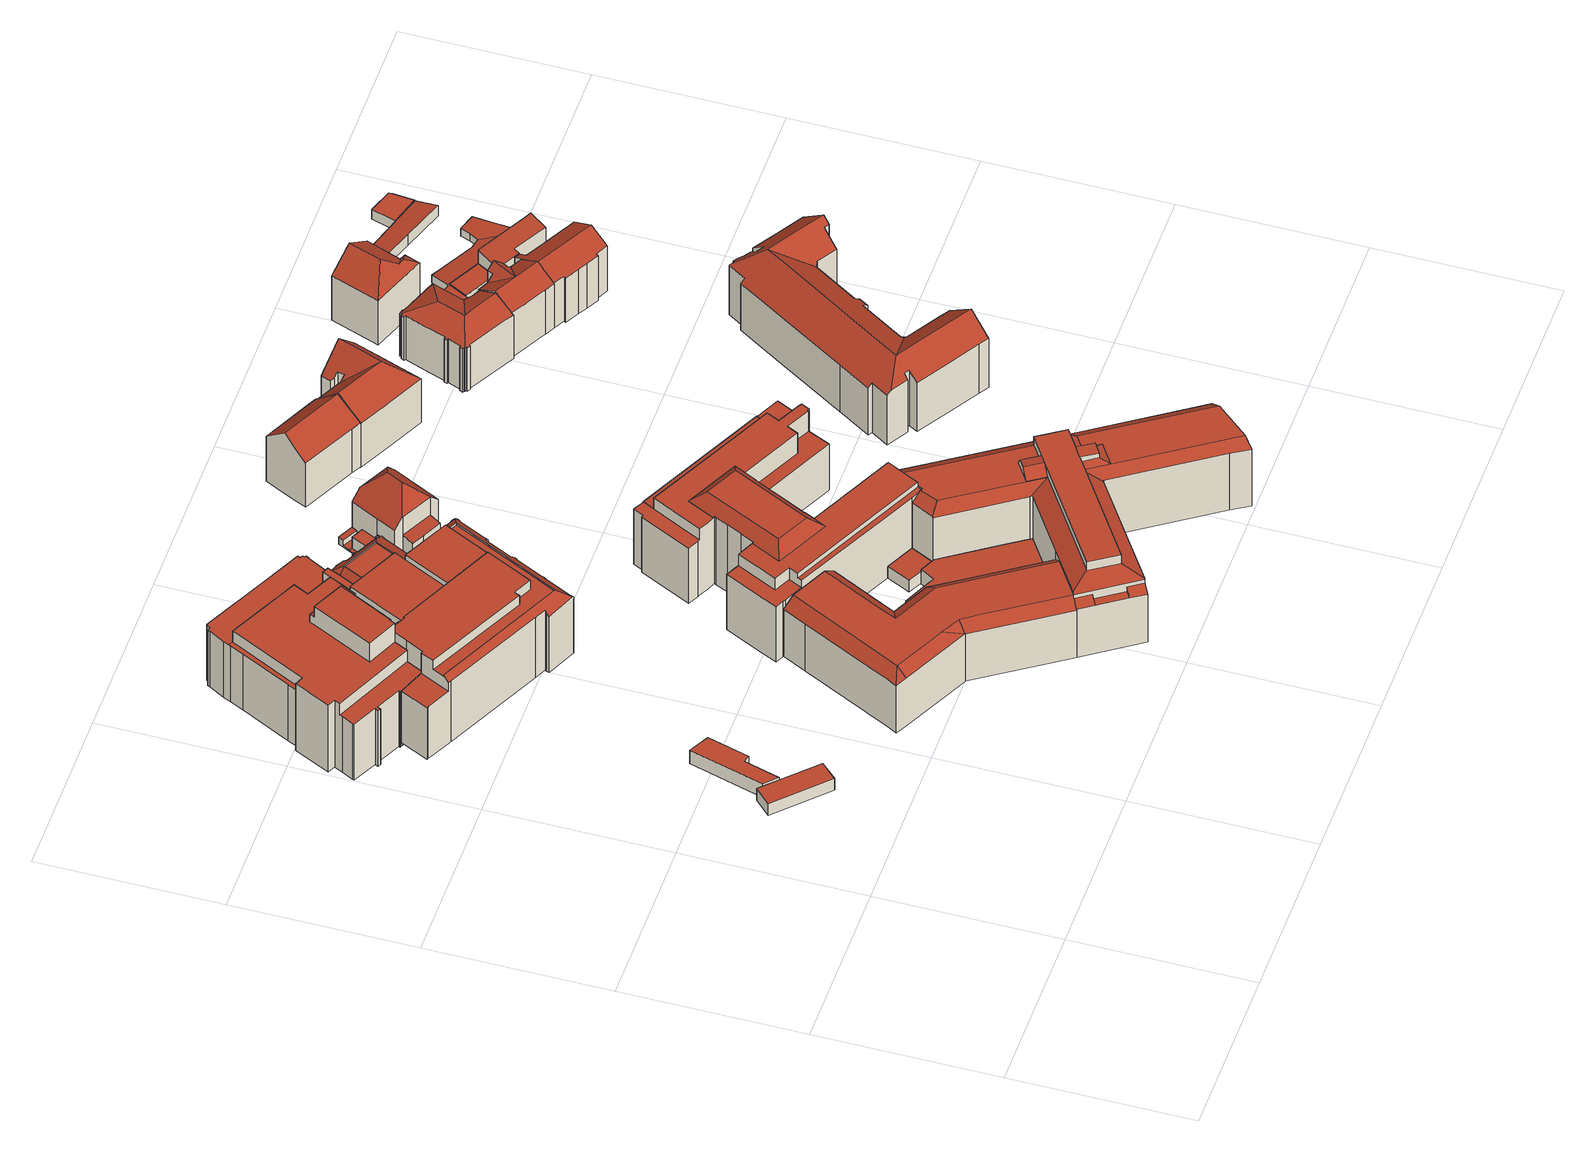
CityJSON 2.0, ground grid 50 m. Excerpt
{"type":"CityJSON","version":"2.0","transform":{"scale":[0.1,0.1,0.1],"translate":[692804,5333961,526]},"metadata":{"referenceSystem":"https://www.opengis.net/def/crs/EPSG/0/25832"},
"CityObjects":{
"building1":{"type":"Building","attributes":{"Gemeindeschluessel":"09162000","HoeheDach":"531.767","HoeheGrund":"527.820","Methode":"1000","NiedrigsteTraufeDesGebaeudes":"531.767","Geometrietyp2DReferenz":"3000","function":"51009_1610","roofType":"1000","measuredHeight":3.95},"geometry":[{"type":"MultiSurface","lod":"2","boundaries":[[[0,1,2,3]],[[4,5,6,7,0,3]],[[4,8,9,5]],[[3,2,8,4]],[[2,1,10,11,9,8]],[[6,11,10,7]],[[5,9,11,6]],[[7,10,1,0]]],"semantics":{"surfaces":[{"type":"WallSurface"},{"type":"GroundSurface"},{"type":"RoofSurface"}],"values":[0,1,0,0,2,0,0,0]}}]},
"building2":{"type":"Building","attributes":{"Gemeindeschluessel":"09162000","HoeheDach":"532.650","HoeheGrund":"527.850","Methode":"2000","NiedrigsteTraufeDesGebaeudes":"532.650","Geometrietyp2DReferenz":"3000","function":"51009_1610","roofType":"1000","measuredHeight":4.8},"geometry":[{"type":"MultiSurface","lod":"2","boundaries":[[[12,13,14,15]],[[16,17,18,19]],[[15,14,17,16]],[[16,19,20,21,12,15]],[[14,13,22,23,18,17]],[[19,18,23,20]],[[20,23,22,21]],[[21,22,13,12]]],"semantics":{"surfaces":[{"type":"WallSurface"},{"type":"GroundSurface"},{"type":"RoofSurface"}],"values":[0,0,0,1,2,0,0,0]}}]},
"building3":{"type":"Building","attributes":{"Gemeindeschluessel":"09162000","HoeheDach":"556.340","HoeheGrund":"526.602","Methode":"2000","NiedrigsteTraufeDesGebaeudes":"537.595","Geometrietyp2DReferenz":"3000","function":"31001_9998","roofType":"1000","measuredHeight":29.74,"storeysAboveGround":6},"geometry":[{"type":"MultiSurface","lod":"2","boundaries":[[[24,25,26,27]],[[28,29,30,31,32,33,34]],[[35,36,37,38,26,25,39]],[[40,41,42,43,44,45,46]],[[47,48,49,50,51,52,53,54,36,55]],[[56,57,58,59]],[[60,61,62,63,64,65,66]],[[67,68,69,70]],[[71,32,31,72,73,74]],[[75,76,77,78]],[[38,37,79,80,81,82]],[[83,84,85,86,87,88]],[[89,90,51,50,91,92]],[[93,94,95,96]],[[97,98,93,96,99,100,101,102,103,104,105,106,41,40,46,107,64,63,62,108,109,110,111,112,85,84,83,113,114,115,116,117,34,33,32,71,74,118,119,120,121,24,27,82,81,80,122,123,124,125,126,127,75,78,128,129,130]],[[131,56,59,132]],[[99,133,134,100]],[[135,136,137,138]],[[96,95,133,99]],[[43,139,140,141,132,59,58,142,143,138,137,144,145,44]],[[41,106,105,104,103,102,146,147,148,57,56,131,149,150,151,42]],[[80,79,152,122]],[[130,153,154,97]],[[36,54,53,52,51,90,89,146,155,134,133,95,94,156,154,153,157,158,77,76,159,160,161,162,163,152,79,37]],[[123,163,162,124]],[[102,101,100,134,155,146]],[[108,62,61,164,165,109]],[[68,45,44,145,144,137,136,69]],[[89,92,147,146]],[[119,166,167,120]],[[127,159,76,75]],[[97,154,156,98]],[[150,149,141,140]],[[83,88,168,113]],[[132,141,149,131]],[[73,169,166,119,118,74]],[[167,170,39,25,24,121,120]],[[171,60,66,172,30,29]],[[69,136,135,173,174,175,70]],[[109,165,176,110]],[[110,176,177,111]],[[129,157,153,130]],[[27,26,38,82]],[[115,178,179,116]],[[140,139,151,150]],[[160,159,127,126,125,161]],[[67,65,64,107,46,45,68]],[[116,179,180,117]],[[181,143,142,182,174,173]],[[117,180,28,34]],[[128,158,157,129]],[[35,183,55,36]],[[112,184,86,85]],[[138,143,181,173,135]],[[98,156,94,93]],[[124,162,161,125]],[[72,31,30,172,66,65,67,70,175,174,182,142,58,57,148,147,92,91,50,49,48,47,55,183,170,167,166,169,73]],[[122,152,163,123]],[[111,177,184,112]],[[42,151,139,43]],[[168,185,178,115,114,113]],[[78,77,158,128]],[[39,170,183,35]],[[178,185,168,88,87,86,184,177,176,165,164,61,60,171,29,28,180,179]]],"semantics":{"surfaces":[{"type":"WallSurface"},{"type":"RoofSurface"},{"type":"GroundSurface"}],"values":[0,0,1,0,0,0,0,0,0,0,0,0,0,0,2,1,0,0,0,0,0,0,0,1,0,0,0,1,0,0,0,0,1,0,0,0,0,0,0,0,0,0,0,0,0,0,0,0,0,0,0,0,0,1,0,0,1,0,0,1,0,0,0,1]}}]},
"building4":{"type":"Building","attributes":{"Gemeindeschluessel":"09162000","HoeheDach":"553.210","HoeheGrund":"527.956","Methode":"2000","NiedrigsteTraufeDesGebaeudes":"545.995","Geometrietyp2DReferenz":"3000","function":"31001_9998","roofType":"1000","measuredHeight":25.25,"storeysAboveGround":6},"geometry":[{"type":"MultiSurface","lod":"2","boundaries":[[[186,187,188,189]],[[190,191,192,193]],[[194,195,196,197]],[[198,165,176,199,200,201]],[[202,203,204,205]],[[206,207,208,209]],[[210,186,189,211]],[[209,208,191,190]],[[212,213,214,215]],[[216,217,218,219]],[[220,221,217,216]],[[222,223,224,225]],[[221,226,227,228,229,230,231,218,217]],[[232,233,234,235,236,237,238,196,195,239,240]],[[241,242,243,244,245,246,247,248,249,187,250,251,252]],[[210,250,187,186]],[[253,254,255,256]],[[257,258,259,260]],[[261,223,222,262]],[[263,147,264,265]],[[198,201,229,228,266,267,238,237]],[[268,199,176,269]],[[270,249,248,271,272]],[[273,274,230,229,201,200]],[[275,194,197,267,266,276,277,278]],[[279,280,281,282]],[[283,284,285,286]],[[287,288,289,290]],[[291,292,293,294]],[[295,296,297,298]],[[269,176,165,299]],[[300,301,302,303,304]],[[305,193,192,306,307]],[[308,242,241,309]],[[291,294,212,215,310,311,312,313,314,315,316,317,287,290,318,220,216,219,319,274,273,268,269,299,320,321,322,323,263,265,324,257,260,283,286,295,298,325,202,205,272,271,326,327,328,329,308,309,330,331,262,222,225,279,282,206,209,190,193,305,332,333]],[[298,297,334,325]],[[321,235,234,322]],[[197,196,238,267]],[[326,271,248,247,335]],[[336,292,291,333]],[[316,337,338,317]],[[327,326,335,246,245]],[[259,284,283,260]],[[275,278,339,340,341,240,239]],[[188,342,343,253]],[[315,344,337,316]],[[311,345,346,312]],[[312,346,347,313]],[[320,299,165,198,237,236]],[[270,204,203,334,297,296,285,284,259,258,348,342,188,187,249]],[[322,234,233,323]],[[189,188,349,211]],[[338,288,287,317]],[[219,218,231,319]],[[263,323,233,232,301,300,350,147]],[[343,351,254,253]],[[294,293,213,212]],[[324,265,264,351,343,342,348]],[[330,309,241,252,352]],[[349,188,253,256]],[[215,214,353,310]],[[332,354,336,333]],[[327,245,244,328]],[[225,224,280,279]],[[329,328,244,243]],[[330,352,355,331]],[[290,289,356,318]],[[313,347,357,314]],[[302,358,359,303]],[[338,337,344,357,347,346,345,353,214,213,293,292,336,354,307,306,360,227,226,356,289,288]],[[359,358,341,340]],[[255,254,351,264,147,350]],[[232,240,341,358,302,301]],[[329,243,242,308]],[[273,200,199,268]],[[339,251,303,359,340]],[[339,360,306,192,191,208,207,281,280,224,223,261,355,352,252,251]],[[246,335,247]],[[310,353,345,311]],[[250,304,303,251]],[[276,227,360,277]],[[305,307,354,332]],[[286,285,296,295]],[[281,207,206,282]],[[324,348,258,257]],[[300,304,250,210,211,349,256,255,350]],[[275,239,195,194]],[[266,228,227,276]],[[221,220,318,356,226]],[[320,236,235,321]],[[325,334,203,202]],[[314,357,344,315]],[[205,204,270,272]],[[319,231,230,274]],[[277,360,339,278]],[[331,355,261,262]]],"semantics":{"surfaces":[{"type":"WallSurface"},{"type":"RoofSurface"},{"type":"GroundSurface"}],"values":[0,0,0,1,0,0,1,0,0,0,0,0,1,1,1,0,0,0,0,0,0,0,0,0,1,0,0,0,0,0,0,1,0,0,2,0,0,0,0,0,0,0,0,0,1,0,0,0,0,1,0,0,0,0,0,0,0,0,0,1,0,0,0,0,0,0,0,0,0,1,1,1,0,0,0,0,1,1,0,0,0,0,0,0,0,0,0,0,0,0,0,0,0,0,0,0]}}]},
"building5":{"type":"Building","attributes":{"Gemeindeschluessel":"09162000","HoeheDach":"547.000","HoeheGrund":"528.111","Methode":"2000","NiedrigsteTraufeDesGebaeudes":"544.527","Geometrietyp2DReferenz":"3000","function":"31001_2000","roofType":"1000","measuredHeight":18.89,"storeysAboveGround":5},"geometry":[{"type":"MultiSurface","lod":"2","boundaries":[[[361,362,363]],[[364,365,366,367,368,369,370,371,372,373,374,375,376,377,378,379,380,381,382,383,384,385,386,387]],[[388,389,390,385,384,383,382,391]],[[392,393,394,379,378,377,376,395]],[[375,396,395,376]],[[397,398,399,390,389,388,391,400]],[[401,402,403,362,361]],[[371,370,369,404,401,361,363,372]],[[379,394,405,380]],[[399,406,407,387,386,385,390]],[[362,392,395,396,408,409,363]],[[380,405,410,381]],[[368,367,366,411,412,413,404,369]],[[366,365,364,387,407,414,415,411]],[[403,402,416,417,415,414,398,397,400,418,393,392,362]],[[391,410,405,394,393,418,400]],[[363,409,408,374,373,372]],[[413,412,411,415,417,416,404]],[[374,408,396,375]],[[414,407,406,399,398]],[[401,404,416,402]],[[382,381,410,391]]],"semantics":{"surfaces":[{"type":"RoofSurface"},{"type":"GroundSurface"},{"type":"WallSurface"}],"values":[0,1,2,2,2,0,0,2,2,2,0,2,2,2,0,0,2,0,2,0,0,2]}}]},
"building6":{"type":"Building","attributes":{"Gemeindeschluessel":"09162000","HoeheDach":"533.012","HoeheGrund":"528.141","Methode":"2000","NiedrigsteTraufeDesGebaeudes":"532.110","Geometrietyp2DReferenz":"3000","function":"31001_2000","roofType":"1000","measuredHeight":4.87},"geometry":[{"type":"MultiSurface","lod":"2","boundaries":[[[419,420,421,422]],[[423,424,425,426]],[[427,385,428,429,430,382]],[[431,432,433,434,435,436,437,438,439]],[[440,441,442,443]],[[387,444,426,425,445,446]],[[447,448,449,450]],[[444,387,451,452,453,454,385,427,382,381,455,456,450,449,457,458,439,438,437,436,419,422,440,443,459,460,461,423,426]],[[454,453,452,451,387,446,462,463,464,465,428,385]],[[466,467,424,423,461,460,459,443,442,468,469]],[[470,471,447,450,456,455,381,472]],[[429,428,465,464,463,462,446,445,425,424,467,466,469,473,433,432,431,474,475,448,447,471,470,472,430]],[[382,430,472,381]],[[436,435,420,419]],[[435,434,476,468,442,441,421,420]],[[473,469,468,476,434,433]],[[422,421,441,440]],[[475,474,431,439,458,457,449,448]]],"semantics":{"surfaces":[{"type":"WallSurface"},{"type":"GroundSurface"},{"type":"RoofSurface"}],"values":[0,0,0,0,0,0,0,1,0,0,0,2,0,0,2,0,0,0]}}]},
"building7":{"type":"Building","attributes":{"Gemeindeschluessel":"09162000","HoeheDach":"554.141","HoeheGrund":"528.050","Methode":"2000","NiedrigsteTraufeDesGebaeudes":"543.940","Geometrietyp2DReferenz":"3000","function":"31001_9998","roofType":"3400","measuredHeight":26.09,"storeysAboveGround":7},"geometry":[{"type":"MultiSurface","lod":"2","boundaries":[[[477,478,479,480]],[[481,482,483,484,485,486,487]],[[488,489,490,491]],[[492,493,487,486]],[[491,494,495,496,488]],[[497,498,499,500,501,502,503,504,505,506,507,508]],[[509,510,483,482,511]],[[512,513,493,492]],[[514,515,516,517]],[[518,519,520,521,522,523,524,525,526,527,528,514,517,512,492,486,485,484,529,530,531,532,533,534,535,536,537,538,539,540,541,542,543,544,545,546,547,548,549,550,551,552,553,554,555,556,557,558,559,560,561,562]],[[528,563,515,514]],[[564,508,507,565]],[[549,566,567,550]],[[568,569,570,571,572,573,574,575,576,577]],[[571,578,572]],[[495,579,496]],[[506,544,543,542,580,565,507]],[[541,581,580,542]],[[582,583,524,523,522,584,585]],[[553,552,551,550,567,586,587,588,589,569,568,554]],[[527,526,525,524,583,590,591,592,593,563,528]],[[505,594,546,545,544,506]],[[595,596,532,531,530,509,501,500]],[[582,585,478,477]],[[597,598,581,541,540,539]],[[599,595,500,499,498,600]],[[547,601,602,548]],[[572,578,579,495,494,562,561,560,559,573]],[[532,596,603,533]],[[529,510,509,530]],[[519,518,562,494,491,490,604]],[[519,604,605,520]],[[503,502,481,487,493,513,516,515,563,593,606,607,608,609]],[[554,568,577,555]],[[482,481,502,511]],[[610,611,607,612]],[[537,613,614,538]],[[496,615,489,488]],[[520,605,616,521]],[[503,609,617,504]],[[536,535,534,533,603,618,619,620,621,613,537]],[[571,622,615,496]],[[617,623,611,586,567,566,602,601,594,505,504]],[[620,600,498,497,624,625,621]],[[592,626,627,612,607,606,593]],[[609,608,623,617]],[[555,577,576,556]],[[614,613,621,625,624,564,565,580,581,598,597]],[[589,628,622,571,570,569]],[[548,602,566,549]],[[587,586,611,610]],[[517,516,513,512]],[[591,590,583,582,477,480,626,592]],[[557,575,574,558]],[[511,502,501,509]],[[521,616,584,522]],[[558,574,573,559]],[[480,479,627,626]],[[588,587,610,612,627,479,478,585,584,616,605,604,490,489,615,622,628,589]],[[538,614,597,539]],[[619,618,603,596,595,599,600,620]],[[484,483,510,529]],[[624,497,508,564]],[[623,608,607,611]],[[556,576,575,557]],[[496,579,578,571]],[[546,594,601,547]]],"semantics":{"surfaces":[{"type":"WallSurface"},{"type":"RoofSurface"},{"type":"GroundSurface"}],"values":[0,0,0,0,1,1,1,0,0,2,0,0,0,1,0,0,0,0,0,0,0,0,0,0,0,0,0,0,0,0,0,0,1,0,0,0,0,0,0,1,0,0,1,0,0,1,0,1,0,0,0,0,1,0,0,0,0,0,1,0,1,0,0,1,0,1,0]}}]},
"building8":{"type":"Building","attributes":{"Gemeindeschluessel":"09162000","HoeheDach":"532.245","HoeheGrund":"527.891","Methode":"2000","NiedrigsteTraufeDesGebaeudes":"528.169","Geometrietyp2DReferenz":"3000","function":"31001_2523","roofType":"1000","measuredHeight":4.35},"geometry":[{"type":"MultiSurface","lod":"2","boundaries":[[[629,630,631,632]],[[633,634,635,636]],[[637,635,634,638]],[[639,629,632,640]],[[641,642,643,644]],[[642,637,645,643]],[[646,647,648,649]],[[648,647,644,643,645,640,632,631]],[[641,636,635,637,642]],[[637,638,639,640,645]],[[648,631,630,649]],[[647,646,633,636,641,644]],[[646,649,630,629,639,638,634,633]]],"semantics":{"surfaces":[{"type":"RoofSurface"},{"type":"WallSurface"},{"type":"GroundSurface"}],"values":[0,0,1,1,0,1,2,1,1,0,1,1,1]}}]},
"building9":{"type":"Building","attributes":{"Gemeindeschluessel":"09162000","HoeheDach":"552.958","HoeheGrund":"528.131","Methode":"2000","NiedrigsteTraufeDesGebaeudes":"544.800","Geometrietyp2DReferenz":"3000","function":"31001_9998","roofType":"1000","measuredHeight":24.83,"storeysAboveGround":7},"geometry":[{"type":"MultiSurface","lod":"2","boundaries":[[[650,651,652,653,654,366,387,426,423,443,440,655,656,657,658,659]],[[366,654,660,661,662,663]],[[664,665,666,667,668,669]],[[670,671,672,673]],[[674,675,676,677]],[[657,678,679,658]],[[655,440,672,671,680]],[[681,682,683,684]],[[685,686,687,688,689,690]],[[691,689,688,692,693,694]],[[692,695,696,697]],[[676,675,698,699]],[[660,700,701,661]],[[702,698,675,674]],[[688,703,704,705,684,683,706,707,695,692]],[[661,708,709,662]],[[656,655,680,710,711]],[[712,443,423,713]],[[677,676,699,714]],[[691,387,366,663,715,690,689]],[[716,717,687,686,718]],[[666,705,704,719,720]],[[669,668,674,677]],[[650,659,721,665,664,722]],[[423,426,694,693,713]],[[695,707,723,696]],[[667,666,720,702]],[[661,701,708]],[[720,719,698,702]],[[440,443,712,673,672]],[[669,677,714,717]],[[681,697,696,723,724,682]],[[725,652,651,726]],[[658,679,721,659]],[[687,727,703,688]],[[725,726,722,664,669,717,716]],[[650,722,726,651]],[[656,711,678,657]],[[712,713,693,692,697,670,673]],[[653,718,686,685,700,660,654]],[[687,717,714,699,727]],[[699,698,719,704,703,727]],[[662,728,715,663]],[[666,665,721,679,678,711,710,705]],[[674,668,667,702]],[[685,690,715,728,709,708,701,700]],[[709,728,662]],[[707,706,724,723]],[[716,718,653,652,725]],[[691,694,426,387]],[[681,684,705,710,680,671,670,697]],[[706,683,682,724]]],"semantics":{"surfaces":[{"type":"GroundSurface"},{"type":"WallSurface"},{"type":"RoofSurface"}],"values":[0,1,2,2,1,1,1,1,2,2,1,2,2,1,1,2,1,1,1,1,2,1,2,1,1,2,2,1,1,1,2,1,1,1,1,2,1,1,2,1,1,2,2,2,2,1,1,2,1,1,2,2]}}]},
"building10":{"type":"Building","attributes":{"Gemeindeschluessel":"09162000","HoeheDach":"547.501","HoeheGrund":"527.790","Methode":"2000","NiedrigsteTraufeDesGebaeudes":"535.539","Geometrietyp2DReferenz":"3000","function":"31001_9998","roofType":"3200","measuredHeight":19.71},"geometry":[{"type":"MultiSurface","lod":"2","boundaries":[[[729,730,731,732,733,734]],[[735,736,737,738,739]],[[740,741,742,743]],[[730,729,734,744,745,746,739,738,747,740,743,748,749,750,751,752,753]],[[737,754,733,732,755,756]],[[757,758,759,736,735]],[[754,759,758,745,744,734,733]],[[747,738,737,756,741,740]],[[760,761,762]],[[756,755,760,762,763,764,742,741]],[[743,742,764,748]],[[763,762,761,765,766,753,752,751,750,749,748,764]],[[753,766,731,730]],[[745,758,757,746]],[[732,731,766,765,761,760,755]],[[746,757,735,739]],[[759,754,737,736]]],"semantics":{"surfaces":[{"type":"WallSurface"},{"type":"GroundSurface"},{"type":"RoofSurface"}],"values":[0,0,0,1,2,2,0,0,2,2,0,0,0,0,2,0,0]}}]},
"building11":{"type":"Building","attributes":{"Gemeindeschluessel":"09162000","HoeheDach":"548.930","HoeheGrund":"527.720","Methode":"2000","NiedrigsteTraufeDesGebaeudes":"542.983","Geometrietyp2DReferenz":"3000","function":"31001_1000","roofType":"3100","measuredHeight":21.21,"storeysAboveGround":4},"geometry":[{"type":"MultiSurface","lod":"2","boundaries":[[[767,768,769,770,771,772,773,774,775,776]],[[770,769,777,778,779,771]],[[780,768,767,776,781,782]],[[774,783,784,775]],[[778,777,780,782,785,786,779]],[[779,786,785,783,774,773,772,771]],[[775,784,781,776]],[[768,780,777,769]],[[782,781,784,783,785]]],"semantics":{"surfaces":[{"type":"GroundSurface"},{"type":"WallSurface"},{"type":"RoofSurface"}],"values":[0,1,1,1,2,1,1,1,2]}}]},
"building12":{"type":"Building","attributes":{"Gemeindeschluessel":"09162000","HoeheDach":"549.190","HoeheGrund":"527.360","Methode":"2000","NiedrigsteTraufeDesGebaeudes":"541.814","Geometrietyp2DReferenz":"3000","function":"31001_1000","roofType":"3100","measuredHeight":21.83,"storeysAboveGround":4},"geometry":[{"type":"MultiSurface","lod":"2","boundaries":[[[787,788,789,790]],[[791,792,793,794,795,796,797,798,799,800,787,790,801,802,803,804]],[[805,806,807,808,809]],[[801,810,811,802]],[[788,812,813,814,807,806,815,816,811,810,789]],[[807,814,798,797,796,808]],[[817,818,819,816,815,806]],[[820,817,806,805,809,821]],[[792,791,804,819,818,817]],[[816,819,804,803,802,811]],[[814,813,812,800,799,798]],[[800,812,788,787]],[[821,809,808,796,795,794]],[[790,789,810,801]],[[793,792,817,820,821,794]]],"semantics":{"surfaces":[{"type":"WallSurface"},{"type":"GroundSurface"},{"type":"RoofSurface"}],"values":[0,1,2,0,2,0,2,2,0,0,0,0,0,0,0]}}]},
"building13":{"type":"Building","attributes":{"Gemeindeschluessel":"09162000","HoeheDach":"545.620","HoeheGrund":"527.240","Methode":"2000","NiedrigsteTraufeDesGebaeudes":"542.091","Geometrietyp2DReferenz":"3000","function":"31001_9998","roofType":"3200","measuredHeight":18.38,"storeysAboveGround":4},"geometry":[{"type":"MultiSurface","lod":"2","boundaries":[[[822,823,824,825]],[[826,827,828,829]],[[830,831,832,833,834,835]],[[836,837,838,839]],[[840,841,837,836,842,843,844,845]],[[846,847,848,849]],[[850,851,852,853,854,855]],[[839,838,856,857]],[[858,859,860,861,862,863]],[[864,865,832,831]],[[866,867,868,869]],[[857,856,870,871]],[[872,840,845,873,874,875,876]],[[868,877,878,879,880,881,882,869]],[[841,840,872]],[[861,860,883,884]],[[848,847,850,855]],[[871,885,864,831,830,835,826,829,886,849,848,855,854,853,887,888,889,890,863,862,861,884,866,869,882,881,880,823,822,891,892,844,843,842,836,839,857]],[[889,893,894,890]],[[822,825,895,891]],[[829,828,896,886]],[[890,894,858,863]],[[897,898,870,856,838,837,841,872,876]],[[896,828,827,834,833,832,865,898,897,876,846]],[[835,834,827,826]],[[844,892,891,895,873,845]],[[888,899,893,889]],[[847,846,876,875,874,877,868,867,883,860,859,858,894,893,899,900,852,851,850]],[[884,883,867,866]],[[864,885,871,870,898,865]],[[886,896,846,849]],[[880,879,824,823]],[[853,852,900,887]],[[874,873,895,825,824,879,878,877]],[[887,900,899,888]]],"semantics":{"surfaces":[{"type":"WallSurface"},{"type":"RoofSurface"},{"type":"GroundSurface"}],"values":[0,0,0,0,0,0,0,0,0,0,0,0,1,0,1,0,0,2,0,0,0,0,1,1,0,0,0,1,0,0,0,0,0,1,0]}}]},
"building14":{"type":"Building","attributes":{"Gemeindeschluessel":"09162000","HoeheDach":"549.461","HoeheGrund":"527.090","Methode":"2000","NiedrigsteTraufeDesGebaeudes":"541.788","Geometrietyp2DReferenz":"3000","function":"31001_1000","roofType":"3100","measuredHeight":22.37,"storeysAboveGround":6},"geometry":[{"type":"MultiSurface","lod":"2","boundaries":[[[901,902,903,904,905,906]],[[907,908,909,910,911,912,913,914]],[[915,916,917,918,919,920]],[[921,922,923,924,925,926,927]],[[928,929,930,931]],[[906,905,932,933]],[[917,916,934,935]],[[935,936,937,938,939,940,941,942,943,944,945,946,947,948,949,950,951,952,953,954,955,956,957,958,902,901,906,933,959,960,961,962,963,964,965,914,913,912,911,966,967,968,969,928,931,970,971,972,973,974,975,976,977,919,918,917]],[[978,958,957,956,923,922]],[[969,979,929,928]],[[949,948,980,981,982,950]],[[966,983,984,967]],[[985,937,936,935,934,986]],[[939,987,988,940]],[[989,990,932,905,904,903,978,922,921,927,991]],[[971,992,993,972]],[[959,990,989,960]],[[947,994,980,948]],[[954,925,924,955]],[[938,995,987,939]],[[970,996,992,971]],[[945,944,943,997,998,999]],[[976,1000,1001,977]],[[991,927,1002,1003,1004,1005,984,983,910,909,908,907,1006,1007,1008,1009]],[[933,932,990,959]],[[974,1010,1011,975]],[[997,1012,1013,988,987,995,985,986,1014,1004]],[[940,988,1013,941]],[[925,954,953,1015]],[[1016,1015,953,952,951,1017]],[[950,982,1017,951]],[[1007,1006,907,914,965,964]],[[975,1011,1000,976]],[[937,985,995,938]],[[963,1008,1007,964]],[[955,924,923,956]],[[961,960,989,991,1009,962]],[[926,1016,1017,982,981,980,994,1018,999,998,997,1004,1003,1002,927]],[[931,930,996,970]],[[977,1001,920,919]],[[1005,979,969,968,967,984]],[[962,1009,1008,963]],[[1018,994,947,946,945,999]],[[972,993,1019,973]],[[911,910,983,966]],[[958,978,903,902]],[[925,1015,1016,926]],[[973,1019,1010,974]],[[1004,1014,986,934,916,915,920,1001,1000,1011,1010,1019,993,992,996,930,929,979,1005]],[[943,942,941,1013,1012,997]]],"semantics":{"surfaces":[{"type":"WallSurface"},{"type":"RoofSurface"},{"type":"GroundSurface"}],"values":[0,0,0,1,0,0,0,2,0,0,0,0,0,0,1,0,0,0,0,0,0,0,0,1,0,0,1,0,0,0,0,0,0,0,0,0,0,1,0,0,0,0,0,0,0,0,1,0,1,0]}}]},
"building15":{"type":"Building","attributes":{"Gemeindeschluessel":"09162000","HoeheDach":"546.140","HoeheGrund":"527.240","Methode":"2000","NiedrigsteTraufeDesGebaeudes":"542.484","Geometrietyp2DReferenz":"3000","function":"31001_9998","roofType":"3100","measuredHeight":18.9,"storeysAboveGround":4},"geometry":[{"type":"MultiSurface","lod":"2","boundaries":[[[1020,1021,1022,1023,1024,1025,1026,1027,1028,1029,1030,1031,865]],[[1032,1033,1034,1035,1036,1037,1038,864,871,1039,857,1040,1041,1042,1043,1044,1045,1046,1047,1048,1049,1050,1051,1052]],[[1038,1037,1036,1035,1034,1024,1023,1022,1021,1020,865,864]],[[1033,1025,1024,1034]],[[1053,1054,1055,1056,1057,1058,1028]],[[1053,1059,1060,1051,1050,1049,1048,1054]],[[864,865,1031,871]],[[1048,1047,1046,1056,1055,1054]],[[857,1061,1062,1040]],[[1063,1064,1065,1044,1043,1042]],[[1028,1058,1057,1065,1064,1063,1066]],[[1025,1033,1032,1052,1067,1026]],[[1066,1063,1042,1041,1040,1062]],[[1027,1026,1067,1060,1059,1053,1028]],[[1031,1030,1061,857,1039,871]],[[1057,1056,1046,1045,1044,1065]],[[1029,1028,1066,1062,1061,1030]],[[1051,1060,1067,1052]]],"semantics":{"surfaces":[{"type":"RoofSurface"},{"type":"GroundSurface"},{"type":"WallSurface"}],"values":[0,1,2,2,0,2,2,2,2,2,0,2,2,0,2,2,0,2]}}]},
"building16":{"type":"Building","attributes":{"Gemeindeschluessel":"09162000","HoeheDach":"547.680","HoeheGrund":"526.930","Methode":"2000","NiedrigsteTraufeDesGebaeudes":"542.281","Geometrietyp2DReferenz":"3000","function":"31001_1000","roofType":"3200","measuredHeight":20.75,"storeysAboveGround":5},"geometry":[{"type":"MultiSurface","lod":"2","boundaries":[[[1068,1069,1070,1071,1072]],[[1071,1070,1073,1074,1075,1076,1077,1078]],[[1079,1080,1074,1073,1081,1082]],[[1077,1083,1084,1085,1086,1078]],[[1072,1071,1078,1086,1085,1087,1088,1089]],[[1090,1091,1092,1093]],[[1089,1088,1094,1095,1092,1091]],[[1096,1087,1085,1084]],[[1097,1098,1082,1099,1068,1072,1089,1091]],[[1099,1082,1081,1073,1070,1069,1068]],[[1088,1087,1096,1100,1101,1094]],[[1095,1094,1101,1102,1093,1092]],[[1083,1077,1076,1075,1074,1080,1079,1103,1104,1090,1093,1102,1101,1100,1096,1084]],[[1104,1103,1079,1082,1098,1097,1091,1090]]],"semantics":{"surfaces":[{"type":"RoofSurface"},{"type":"WallSurface"},{"type":"GroundSurface"}],"values":[0,1,1,1,0,1,0,1,0,0,1,1,2,1]}}]},
"building17":{"type":"Building","attributes":{"Gemeindeschluessel":"09162000","HoeheDach":"529.493","HoeheGrund":"527.130","Methode":"1000","NiedrigsteTraufeDesGebaeudes":"529.493","Geometrietyp2DReferenz":"3000","function":"31001_2000","roofType":"1000","measuredHeight":2.36},"geometry":[{"type":"MultiSurface","lod":"2","boundaries":[[[1105,1106,1107,1108]],[[1109,1110,1111,1112,1113,1114]],[[1110,1109,1105,1108,1115,1116,1117,1111]],[[1118,1117,1116,1119]],[[1109,1114,1106,1105]],[[1106,1114,1113,1112,1118,1119,1120,1107]],[[1117,1118,1112,1111]],[[1107,1120,1119,1116,1115,1108]]],"semantics":{"surfaces":[{"type":"WallSurface"},{"type":"GroundSurface"},{"type":"RoofSurface"}],"values":[0,0,1,0,0,2,0,0]}}]},
"building18":{"type":"Building","attributes":{"Gemeindeschluessel":"09162000","HoeheDach":"546.040","HoeheGrund":"527.140","Methode":"2000","NiedrigsteTraufeDesGebaeudes":"541.419","Geometrietyp2DReferenz":"3000","function":"31001_9998","roofType":"3100","measuredHeight":18.9,"storeysAboveGround":4},"geometry":[{"type":"MultiSurface","lod":"2","boundaries":[[[1121,1122,1123,1124,1125,1126]],[[1127,1128,1129,1130]],[[1131,1132,1133,1134]],[[1135,1136,1137,1138,1139,1140]],[[1141,1142,1143,1144]],[[1145,1146,1143,1142,1147,1129,1128,1148,1149,1150]],[[1148,1151,1133,1132,1140,1139,1138,1123,1122,1121,1149]],[[1127,1152,1153,1151,1148,1128]],[[1152,1127,1130,1154,1141,1144,1155,1156,1157,1158,1126,1125,1124,1137,1136,1135,1131,1134,1153]],[[1135,1140,1132,1131]],[[1130,1129,1147,1154]],[[1144,1143,1146,1155]],[[1134,1133,1151,1153]],[[1156,1145,1150,1157]],[[1154,1147,1142,1141]],[[1150,1149,1121,1126,1158,1157]],[[1124,1123,1138,1137]],[[1155,1146,1145,1156]]],"semantics":{"surfaces":[{"type":"WallSurface"},{"type":"RoofSurface"},{"type":"GroundSurface"}],"values":[0,0,0,0,0,1,1,0,2,0,0,0,0,0,0,0,0,0]}}]},
"building19":{"type":"Building","attributes":{"Gemeindeschluessel":"09162000","HoeheDach":"529.873","HoeheGrund":"527.070","Methode":"1000","NiedrigsteTraufeDesGebaeudes":"529.873","Geometrietyp2DReferenz":"3000","function":"31001_2000","roofType":"1000","measuredHeight":2.8},"geometry":[{"type":"MultiSurface","lod":"2","boundaries":[[[1159,1160,1109,1161,1111,1162,1163]],[[1163,1164,1165,1159]],[[1166,1165,1164,1167,1168,1169,1170]],[[1160,1166,1170,1109]],[[1159,1165,1166,1160]],[[1170,1169,1168,1111,1161,1109]],[[1167,1164,1163,1162,1111,1168]]],"semantics":{"surfaces":[{"type":"GroundSurface"},{"type":"WallSurface"},{"type":"RoofSurface"}],"values":[0,1,2,1,1,1,1]}}]},
"building20":{"type":"Building","attributes":{"Gemeindeschluessel":"09162000","HoeheDach":"530.025","HoeheGrund":"526.960","Methode":"2000","NiedrigsteTraufeDesGebaeudes":"529.423","Geometrietyp2DReferenz":"3000","function":"31001_2000","roofType":"1000","measuredHeight":3.06},"geometry":[{"type":"MultiSurface","lod":"2","boundaries":[[[1171,1172,1173,1174,1175,1176,1177,1178,1179,1180,1181,1182,1183]],[[1175,1184,1185,1176]],[[1176,1185,1186,1177]],[[1172,1171,1183,1187,1188,1189]],[[1184,1190,1191,1189,1192,1193,1194,1186,1185]],[[1192,1195,1181,1180]],[[1182,1196,1187,1183]],[[1181,1195,1196,1182]],[[1174,1190,1184,1175]],[[1173,1172,1189,1191,1190,1174]],[[1192,1180,1179,1193]],[[1177,1186,1194,1178]],[[1189,1188,1187,1196,1195,1192]],[[1178,1194,1193,1179]]],"semantics":{"surfaces":[{"type":"GroundSurface"},{"type":"WallSurface"},{"type":"RoofSurface"}],"values":[0,1,1,1,2,1,1,1,1,1,1,1,2,1]}}]},
"building21":{"type":"Building","attributes":{"Gemeindeschluessel":"09162000","HoeheDach":"534.738","HoeheGrund":"527.050","Methode":"1000","NiedrigsteTraufeDesGebaeudes":"533.157","Geometrietyp2DReferenz":"3000","function":"31001_9998","roofType":"2100","measuredHeight":7.69,"storeysAboveGround":2},"geometry":[{"type":"MultiSurface","lod":"2","boundaries":[[[1197,1198,1199,1200]],[[1201,1202,1203,1204,1205,1206,1207,1199,1198]],[[1208,1202,1201,1209]],[[1174,1206,1205,1172]],[[1197,1200,1210,1174,1172,1211,1212,1208,1209]],[[1172,1205,1204,1211]],[[1211,1204,1203,1212]],[[1210,1207,1206,1174]],[[1212,1203,1202,1208]],[[1209,1201,1198,1197]],[[1200,1199,1207,1210]]],"semantics":{"surfaces":[{"type":"WallSurface"},{"type":"RoofSurface"},{"type":"GroundSurface"}],"values":[0,1,0,0,2,0,0,0,0,0,0]}}]},
"building22":{"type":"Building","attributes":{"Gemeindeschluessel":"09162000","HoeheDach":"530.532","HoeheGrund":"526.920","Methode":"1000","NiedrigsteTraufeDesGebaeudes":"529.926","Geometrietyp2DReferenz":"3000","function":"31001_2000","roofType":"1000","measuredHeight":3.61},"geometry":[{"type":"MultiSurface","lod":"2","boundaries":[[[1213,1214,1215,1216]],[[1216,1215,1217,1218]],[[1219,1220,1221,1222,1223,1224]],[[1225,1226,1213,1216,1218,1223,1222,1221,1227]],[[1214,1228,1229,1230,1220,1219,1224,1217,1215]],[[1226,1228,1214,1213]],[[1226,1225,1227,1230,1229,1228]],[[1221,1220,1230,1227]],[[1218,1217,1224,1223]]],"semantics":{"surfaces":[{"type":"WallSurface"},{"type":"GroundSurface"},{"type":"RoofSurface"}],"values":[0,0,0,1,2,0,0,0,0]}}]},
"building23":{"type":"Building","attributes":{"Gemeindeschluessel":"09162000","HoeheDach":"530.168","HoeheGrund":"526.920","Methode":"1000","NiedrigsteTraufeDesGebaeudes":"530.168","Geometrietyp2DReferenz":"3000","function":"31001_9998","roofType":"1000","measuredHeight":3.25,"storeysAboveGround":1},"geometry":[{"type":"MultiSurface","lod":"2","boundaries":[[[1231,1232,1233,1227]],[[1234,1235,1236,1237,1238,1239]],[[1236,1235,1240,1241]],[[1241,1240,1232,1231]],[[1242,1227,1233,1243,1244,1221]],[[1243,1233,1232,1240,1235,1234,1239,1245,1244]],[[1241,1231,1227,1242,1221,1246,1238,1237,1236]],[[1244,1245,1239,1238,1246,1221]]],"semantics":{"surfaces":[{"type":"WallSurface"},{"type":"RoofSurface"},{"type":"GroundSurface"}],"values":[0,0,0,0,0,1,2,0]}}]}
},
"vertices":[
[355,734,18],[355,734,58],[313,691,58],[313,691,18],[182,820,18],[224,863,18],[236,851,18],[269,819,18],[182,820,58],[224,863,58],[269,819,58],[236,851,58],
[297,917,19],[297,917,66],[269,819,66],[269,819,19],[236,851,19],[236,851,66],[293,1057,66],[293,1057,19],[348,1028,19],[316,912,19],[316,912,66],[348,1028,66],
[88,2026,6],[88,2026,200],[154,2162,200],[154,2162,6],[23,1866,200],[26,1873,200],[26,1873,239],[34,1889,239],[34,1889,6],[26,1873,6],[23,1866,6],[83,1988,200],[188,2199,200],[175,2205,200],[173,2201,200],[72,1993,200],[280,1822,6],[326,1800,6],[326,1800,245],[280,1822,245],[280,1822,303],[278,1823,303],[278,1823,6],[201,2193,239],[325,2132,239],[333,2128,239],[385,2103,239],[385,2103,200],[333,2128,200],[325,2132,200],[201,2193,200],[188,2199,239],[400,1951,116],[400,1951,239],[355,1973,239],[355,1973,116],[252,1770,200],[229,1723,200],[229,1723,6],[252,1770,6],[254,1773,6],[254,1773,239],[252,1770,239],[270,1808,239],[270,1808,303],[186,1846,303],[186,1846,239],[19,1895,6],[19,1895,239],[13,1899,239],[13,1899,6],[516,2131,6],[516,2131,200],[515,2128,200],[515,2128,6],[182,2220,200],[182,2220,6],[175,2205,6],[173,2201,6],[76,1784,6],[77,1786,6],[81,1793,6],[81,1793,200],[77,1786,200],[76,1784,200],[365,2061,200],[375,2083,200],[375,2083,239],[365,2061,239],[482,2037,6],[482,2037,200],[473,2041,200],[473,2041,6],[522,2108,6],[520,2109,6],[471,2038,6],[448,2049,6],[447,2048,6],[437,2026,6],[406,1963,6],[400,1951,6],[365,1879,6],[335,1818,6],[270,1808,6],[202,1734,6],[155,1752,6],[151,1754,6],[147,1756,6],[149,1760,6],[68,1788,6],[69,1790,6],[73,1797,6],[5,1830,6],[7,1834,6],[24,1921,6],[61,1997,6],[71,1992,6],[72,1993,6],[206,2262,6],[210,2270,6],[218,2266,6],[227,2278,6],[424,2181,6],[519,2135,6],[523,2124,6],[520,2118,6],[525,2116,6],[365,1879,116],[320,1902,116],[471,2038,200],[448,2049,200],[268,2015,265],[268,2015,303],[355,1973,303],[355,1973,265],[289,1840,245],[289,1840,157],[320,1902,157],[361,1985,239],[361,1985,265],[320,1902,303],[289,1840,303],[437,2026,200],[437,2026,239],[406,1963,239],[365,1879,157],[335,1818,157],[335,1818,245],[206,2262,200],[525,2116,200],[522,2108,200],[447,2048,200],[520,2109,200],[520,2118,200],[523,2124,200],[519,2135,200],[424,2181,200],[227,2278,200],[218,2266,200],[210,2270,200],[202,1734,200],[155,1752,200],[61,1997,239],[71,1992,239],[68,1788,200],[24,1921,239],[72,1993,239],[226,1782,200],[226,1782,239],[274,2028,265],[274,2028,239],[268,2015,239],[151,1754,200],[147,1756,200],[73,1797,200],[5,1830,200],[7,1834,200],[333,1999,265],[333,1999,239],[83,1988,239],[149,1760,200],[69,1790,200],
[579,1952,243],[579,1952,247],[476,2002,247],[476,2002,243],[741,1804,20],[741,1804,214],[738,1799,220],[738,1799,20],[490,1568,241],[490,1568,272],[483,1554,272],[483,1554,241],[223,1725,200],[113,1676,200],[117,1674,200],[183,1642,200],[548,2005,20],[548,2005,217],[556,2001,217],[556,2001,20],[732,1805,20],[732,1805,217],[733,1808,214],[733,1808,20],[552,1896,243],[449,1946,243],[697,1701,20],[697,1701,215],[686,1707,226],[686,1707,20],[493,1488,20],[493,1488,224],[494,1491,228],[494,1491,20],[489,1479,20],[489,1479,215],[652,1835,20],[652,1835,224],[657,1845,214],[657,1845,20],[569,1444,217],[552,1484,247],[190,1657,247],[183,1642,230],[189,1639,230],[464,1506,228],[328,1803,272],[326,1800,272],[278,1823,272],[254,1773,272],[229,1723,272],[223,1725,272],[206,1689,272],[540,1544,272],[603,1673,272],[628,1949,214],[630,1948,212],[635,1956,212],[629,1958,216],[632,1964,216],[631,1964,217],[621,1962,223],[618,1956,223],[612,1960,228],[552,1896,247],[536,1864,247],[593,1876,214],[453,2013,214],[453,2013,239],[426,1957,239],[426,1957,214],[473,2041,20],[473,2041,217],[482,2037,217],[482,2037,20],[585,1868,224],[585,1868,20],[437,2026,20],[448,2049,239],[448,2049,20],[190,1657,241],[206,1689,241],[113,1676,20],[151,1754,20],[551,1990,228],[618,1956,20],[551,1990,20],[117,1674,20],[189,1639,20],[540,1544,241],[552,1484,241],[699,1784,241],[665,1801,241],[665,1841,20],[665,1841,214],[664,1838,217],[664,1838,20],[498,2029,20],[498,2029,217],[499,2032,215],[499,2032,20],[573,1452,20],[573,1452,217],[575,1451,215],[575,1451,20],[699,1711,20],[699,1711,217],[701,1710,215],[701,1710,20],[522,2020,20],[522,2020,215],[516,2007,228],[516,2007,20],[155,1752,20],[408,1966,252],[328,1803,252],[473,1734,252],[536,1864,252],[552,1896,252],[743,1796,20],[739,1798,220],[743,1796,215],[630,1948,20],[628,1949,20],[648,1629,20],[659,1623,20],[656,1615,20],[653,1617,20],[615,1538,20],[617,1537,20],[613,1529,20],[611,1530,20],[572,1443,20],[464,1506,20],[229,1723,20],[254,1773,20],[278,1823,20],[326,1800,20],[471,2038,20],[543,1993,20],[624,1968,20],[632,1964,20],[629,1958,20],[635,1956,20],[590,1871,20],[587,1873,20],[740,1788,20],[737,1789,20],[543,1993,228],[624,1968,217],[737,1789,217],[613,1529,215],[611,1530,217],[665,1801,247],[665,1801,269],[603,1673,269],[470,2038,221],[465,2041,214],[617,1537,215],[659,1623,215],[656,1615,215],[653,1617,217],[471,2038,221],[449,1946,247],[408,1966,239],[465,2041,239],[590,1871,219],[648,1629,226],[740,1788,215],[587,1873,219],[572,1443,215],[615,1538,217],[473,1734,269],[536,1864,269],[699,1784,247],
[574,588,186],[587,615,210],[543,604,186],[1049,343,21],[950,277,21],[925,260,21],[874,334,21],[765,495,21],[765,496,21],[764,496,21],[574,588,21],[543,604,21],[557,630,21],[681,881,21],[714,948,21],[719,945,21],[745,932,21],[847,883,21],[874,870,21],[841,803,21],[800,722,21],[783,686,21],[783,685,21],[832,662,21],[887,635,21],[926,578,21],[1074,360,21],[783,685,189],[832,662,189],[887,635,188],[783,686,189],[745,932,210],[847,883,210],[874,870,189],[719,945,190],[714,948,186],[768,655,210],[871,605,210],[887,635,189],[741,668,210],[764,496,186],[731,545,210],[690,565,210],[765,496,186],[841,803,189],[926,578,189],[1074,360,189],[681,881,186],[557,630,186],[800,722,189],[925,260,185],[874,334,185],[765,495,186],[1049,343,210],[950,277,210],[786,518,210],[820,469,210],[756,699,210],
[1017,719,21],[1017,719,61],[1048,784,61],[1048,784,21],[1234,477,21],[1234,477,70],[1237,471,70],[1237,471,21],[886,636,21],[887,635,70],[886,636,70],[783,686,70],[1030,662,70],[1031,662,70],[1053,700,70],[1053,700,61],[1053,701,61],[1053,701,21],[1053,700,21],[1031,662,21],[1030,662,21],[1126,746,21],[1126,746,61],[1095,682,61],[1095,682,21],[1233,468,21],[1233,468,70],[1074,360,70],[920,667,70],[939,704,70],[939,704,21],[920,667,21],[995,476,21],[957,531,21],[938,560,21],[895,622,21],[839,704,21],[918,668,21],[996,678,21],[1023,665,21],[1097,679,21],[1143,611,21],[1189,544,21],[995,476,70],[957,531,70],[938,560,70],[895,622,70],[1143,611,70],[1189,544,70],[1097,679,61],[1097,679,70],[839,704,70],[918,668,70],[800,722,70],[1094,680,70],[1023,665,70],[996,678,70],[1094,680,61],
[1257,1107,180],[1257,1107,250],[1242,1077,250],[1242,1077,180],[985,977,251],[985,977,179],[1213,868,179],[1213,868,20],[985,977,20],[982,979,20],[982,979,255],[1270,1134,212],[1270,1134,250],[1337,1101,250],[1337,1101,212],[984,983,20],[984,983,254],[1369,1168,212],[1302,1201,212],[1287,1169,212],[791,957,251],[779,932,251],[928,860,251],[1167,744,251],[1211,834,251],[972,950,251],[955,915,251],[806,987,251],[845,1069,251],[823,1079,251],[799,1090,251],[746,979,251],[1211,834,179],[1224,862,179],[972,950,179],[1010,1035,20],[1010,1035,254],[1053,1122,20],[1053,1122,253],[1029,1074,253],[1029,1074,20],[1337,1101,20],[1336,1100,20],[1341,1097,20],[1330,1074,20],[1324,1076,20],[1324,1074,20],[1295,1012,20],[1285,1017,20],[1227,1045,20],[1057,1126,20],[1056,1127,20],[1224,862,20],[1211,834,20],[1167,744,20],[1160,731,20],[1126,746,20],[1048,784,20],[874,870,20],[773,919,20],[719,945,20],[714,948,20],[690,959,20],[708,997,20],[761,1109,20],[792,1094,20],[799,1090,20],[823,1079,20],[845,1069,20],[848,1067,20],[867,1106,20],[885,1145,20],[901,1180,20],[903,1184,20],[901,1185,20],[881,1194,20],[855,1207,20],[849,1209,20],[819,1224,20],[888,1367,20],[894,1365,20],[908,1393,20],[932,1381,20],[938,1378,20],[1302,1201,20],[1369,1168,20],[1056,1127,253],[746,979,212],[799,1090,212],[901,1180,254],[903,1184,254],[849,1209,212],[855,1207,212],[893,1284,212],[923,1347,212],[938,1378,212],[932,1381,212],[908,1393,212],[894,1365,212],[888,1367,212],[819,1224,212],[938,1378,214],[1302,1201,214],[792,1094,212],[761,1109,212],[1324,1074,180],[1295,1012,180],[1324,1076,250],[1324,1074,250],[901,1185,251],[901,1185,250],[881,1194,250],[855,1207,250],[1285,1017,180],[1227,1045,180],[1057,1126,180],[1057,1126,251],[848,1067,254],[1167,744,236],[1160,731,236],[690,959,212],[708,997,212],[928,860,236],[779,932,236],[867,1106,254],[885,1145,254],[1126,746,236],[1336,1100,250],[1341,1097,250],[1073,1160,251],[1088,1189,251],[1044,1174,281],[940,959,281],[938,1262,250],[938,1262,251],[1088,1189,250],[719,945,212],[714,948,212],[1287,1169,250],[1330,1074,250],[850,1003,281],[1048,784,236],[874,870,236],[773,919,236],[773,919,212],[923,1347,250],[953,1218,281],[791,957,212],[779,932,212],[1073,1160,180],[1073,1160,250],[893,1284,250],
[793,2069,43],[801,2084,44],[759,2105,44],[751,2091,43],[762,2007,62],[784,2052,62],[752,2068,62],[729,2023,62],[752,2068,25],[784,2052,25],[793,2069,25],[751,2091,25],[729,2023,22],[752,2068,22],[742,2073,22],[720,2028,22],[742,2073,25],[762,2007,19],[720,2028,19],[759,2105,19],[801,2084,19],
[1552,6,21],[1521,54,21],[1340,321,21],[1175,210,21],[1027,109,21],[1160,731,21],[1211,834,21],[1431,507,21],[1481,432,21],[1673,147,21],[1027,109,188],[1001,148,188],[951,220,188],[925,260,188],[1572,29,240],[1650,120,240],[1447,422,240],[1411,398,240],[1440,355,240],[1380,314,240],[1132,683,240],[1153,734,240],[1126,746,221],[1096,685,218],[1410,364,254],[1410,364,269],[1379,344,269],[1379,344,254],[1431,507,218],[1481,432,217],[1160,731,240],[1316,533,240],[1316,533,241],[1346,487,241],[1346,487,240],[1047,123,216],[1049,124,217],[1060,188,240],[1011,261,240],[950,277,219],[944,273,216],[1074,360,219],[1289,449,240],[1235,475,217],[1237,471,219],[1289,449,241],[1259,494,241],[1259,494,240],[1382,406,270],[1351,385,270],[1047,123,204],[1020,161,204],[1382,406,254],[1011,261,270],[1385,514,270],[1385,514,240],[1333,479,265],[1310,463,268],[1020,161,188],[971,234,188],[1194,799,240],[1211,834,218],[1095,682,216],[1234,477,217],[1351,385,254],[944,273,204],[1339,321,217],[1338,376,240],[1175,210,217],[1434,441,270],[1434,441,254],[1673,147,218],[1552,6,218],[1279,508,268],[1303,524,265],[1340,321,218],[1521,54,219],[1060,188,270],[971,234,204],
[846,1896,18],[870,1884,18],[870,1884,134],[846,1896,162],[845,1897,162],[845,1897,18],[742,1909,95],[758,1940,102],[758,1940,162],[758,1940,18],[742,1909,18],[734,1953,18],[734,1953,134],[762,2007,134],[762,2007,18],[844,1896,18],[829,1866,18],[776,1892,18],[758,1941,18],[801,2084,18],[824,2072,18],[825,2072,18],[912,2028,18],[913,2028,18],[936,2016,18],[844,1896,162],[824,1962,215],[758,1941,162],[776,1892,95],[829,1866,95],[844,1896,102],[846,2006,215],[912,2028,162],[825,2072,162],[824,2072,162],[801,2084,134],[913,2028,162],[936,2016,134],
[1054,2200,17],[1031,2134,17],[1004,2148,17],[861,2219,17],[858,2221,17],[874,2255,17],[887,2283,17],[915,2341,17],[1051,2275,17],[1076,2263,17],[1004,2148,170],[861,2219,170],[858,2221,170],[1031,2134,170],[1076,2263,171],[1054,2200,229],[915,2341,173],[1051,2275,172],[887,2283,229],[874,2255,202],
[1162,2243,14],[1162,2243,165],[1158,2250,158],[1158,2250,14],[1271,2168,14],[1224,2038,14],[1109,2095,14],[1031,2134,14],[1054,2199,14],[1076,2263,14],[1156,2224,14],[1169,2218,14],[1169,2219,14],[1174,2237,14],[1168,2278,14],[1174,2276,14],[1235,2254,14],[1294,2233,14],[1133,2160,232],[1190,2131,232],[1156,2224,166],[1076,2263,166],[1054,2199,232],[1168,2278,158],[1174,2276,165],[1174,2237,179],[1169,2219,180],[1169,2218,180],[1214,2196,232],[1235,2254,232],[1224,2038,166],[1271,2168,166],[1294,2233,166],[1109,2095,166],[1031,2134,166],
[1441,2152,12],[1442,2154,12],[1442,2154,161],[1441,2152,162],[1371,1958,12],[1371,1958,162],[1362,1963,162],[1362,1963,12],[1477,1904,12],[1504,1889,12],[1504,1889,163],[1477,1904,164],[1373,1961,164],[1373,1961,12],[1523,2019,12],[1523,2019,162],[1535,2005,166],[1535,2005,12],[1520,2023,162],[1521,2022,162],[1521,2022,12],[1520,2023,12],[1519,2025,12],[1519,2025,163],[1360,1968,164],[1360,1971,164],[1360,1971,12],[1360,1968,12],[1356,1973,162],[1358,1977,162],[1360,1982,162],[1360,1982,12],[1358,1977,12],[1356,1973,12],[1559,1993,166],[1559,1993,12],[1381,2026,164],[1402,2085,164],[1422,2140,164],[1422,2140,12],[1402,2085,12],[1381,2026,12],[1507,1894,12],[1507,1894,166],[1422,2152,12],[1422,2152,162],[1426,2151,165],[1426,2151,12],[1533,1944,196],[1533,1944,12],[1520,2022,162],[1549,2109,163],[1464,2070,196],[1459,2055,196],[1437,1994,196],[1427,2152,165],[1429,2157,162],[1429,2158,161],[1429,2158,12],[1429,2157,12],[1427,2152,12],[1418,2143,162],[1418,2143,12],[1533,1943,12],[1364,1966,12],[1364,1981,12],[1377,2017,12],[1374,2019,12],[1376,2027,12],[1550,2111,12],[1549,2109,12],[1374,2019,162],[1376,2027,162],[1550,2111,162],[1364,1966,164],[1498,1962,196],[1533,1943,196],[1377,2017,164],[1364,1981,164],
[1632,825,11],[1731,764,11],[1731,764,182],[1632,825,181],[1560,869,181],[1560,869,11],[1570,1071,173],[1678,1246,173],[1724,1320,173],[1765,1386,172],[1765,1386,11],[1724,1320,11],[1678,1246,11],[1570,1071,11],[1962,1356,167],[2036,1311,167],[2036,1311,11],[1962,1356,11],[1896,1397,11],[1896,1397,168],[1666,880,235],[1792,802,235],[1835,871,167],[1806,890,167],[1717,945,167],[1710,950,167],[1585,930,235],[1831,1426,11],[1831,1426,176],[1836,1426,173],[1836,1426,11],[1574,893,204],[1574,893,11],[1996,1248,232],[1996,1248,11],[1994,1245,11],[1984,1228,11],[1970,1236,11],[1945,1196,11],[1892,1229,11],[1884,1228,11],[1882,1227,11],[1879,1227,11],[1878,1225,11],[1803,1106,11],[1805,1104,11],[1816,1097,11],[1800,1071,11],[1789,1078,11],[1786,1079,11],[1713,962,11],[1714,957,11],[1715,954,11],[1717,945,11],[1806,890,11],[1835,871,11],[1792,802,11],[1758,747,11],[1560,902,11],[1552,890,11],[1506,918,11],[1495,925,11],[1525,973,11],[1513,980,11],[1554,1046,11],[1777,1380,11],[1808,1429,11],[1810,1428,11],[1819,1422,11],[1841,1423,11],[1846,1420,11],[1849,1415,11],[1851,1410,11],[1851,1403,11],[1866,1393,11],[1854,1374,11],[1874,1362,11],[1758,747,182],[1819,1422,184],[1800,1071,158],[1789,1078,167],[1786,1079,169],[1777,1380,182],[1808,1429,182],[1984,1228,217],[1994,1245,235],[1945,1196,176],[1892,1229,176],[1552,890,192],[1560,902,204],[1506,918,192],[1846,1420,173],[1849,1415,175],[1816,1097,158],[1970,1236,217],[1841,1423,173],[1879,1227,169],[1878,1225,169],[1803,1106,169],[1854,1374,203],[1874,1362,203],[1628,1000,235],[1798,1274,235],[1840,1340,235],[1810,1428,184],[1554,1046,173],[1513,980,173],[1525,973,183],[1495,925,183],[1851,1403,184],[1866,1393,184],[1882,1227,170],[1884,1228,172],[1921,1290,235],[1715,954,167],[1714,957,167],[1713,962,169],[1805,1104,167],[1851,1410,178],
[1533,1880,166],[1534,1879,166],[1602,1843,165],[1603,1842,165],[1607,1840,165],[1635,1825,165],[1663,1877,201],[1631,1894,201],[1596,1912,201],[1561,1931,201],[1534,1945,201],[1533,1944,200],[1663,1877,12],[1635,1825,12],[1607,1840,12],[1603,1842,12],[1602,1843,12],[1534,1879,12],[1533,1880,12],[1534,1945,12],[1562,1997,12],[1590,1983,12],[1606,1974,12],[1607,1975,12],[1615,1990,12],[1634,1980,12],[1658,1967,12],[1650,1952,12],[1649,1951,12],[1659,1946,12],[1660,1945,12],[1665,1942,12],[1692,1928,12],[1659,1946,165],[1649,1951,175],[1650,1952,175],[1658,1967,175],[1634,1980,201],[1625,1965,201],[1660,1945,165],[1665,1942,165],[1559,1993,168],[1562,1997,165],[1606,1974,182],[1607,1975,182],[1615,1990,182],[1590,1983,165],[1692,1928,165],
[1585,2196,187],[1603,2201,176],[1622,2206,164],[1607,2212,163],[1567,2202,187],[1623,2205,163],[1623,2205,9],[1622,2206,9],[1607,2212,9],[1607,2213,9],[1607,2213,163],[1608,2163,9],[1616,2184,9],[1616,2184,163],[1608,2163,163],[1641,2306,9],[1642,2308,9],[1642,2308,163],[1641,2306,163],[1573,2331,216],[1571,2332,217],[1539,2242,217],[1452,2220,9],[1452,2220,163],[1501,2355,163],[1501,2355,9],[1567,2333,214],[1562,2335,210],[1573,2331,9],[1591,2169,163],[1592,2169,163],[1596,2180,176],[1571,2332,9],[1567,2333,9],[1562,2335,9],[1592,2169,9],[1591,2169,9],
[1623,2004,11],[1623,2004,35],[1576,2028,35],[1576,2028,11],[1652,2057,11],[1676,2102,11],[1678,2107,11],[1678,2107,35],[1676,2102,35],[1652,2057,35],[1617,2105,11],[1628,2126,11],[1672,2111,11],[1672,2111,35],[1628,2126,35],[1617,2105,35],
[1692,1928,167],[1694,1933,164],[1703,1948,154],[1703,1948,11],[1694,1933,11],[1692,1928,11],[1796,1739,11],[1796,1739,168],[1762,1756,168],[1762,1756,11],[1761,1891,11],[1761,1891,167],[1783,1879,167],[1783,1879,11],[1708,1919,11],[1710,1924,11],[1719,1940,11],[1719,1940,154],[1710,1924,164],[1708,1919,167],[1724,1770,11],[1724,1770,165],[1701,1783,165],[1701,1783,11],[1665,1809,168],[1662,1804,165],[1759,1751,165],[1823,1789,200],[1663,1876,200],[1635,1825,168],[1852,1842,167],[1823,1789,11],[1852,1842,11],[1759,1751,11],[1662,1804,11],[1665,1809,11],[1635,1825,11],[1663,1876,11],
[1740,2016,11],[1737,2011,11],[1669,2089,11],[1679,2107,11],[1765,2061,11],[1765,2061,39],[1740,2016,39],[1737,2011,39],[1679,2107,39],[1678,2107,39],[1669,2089,39],[1652,2057,39],
[1910,2056,10],[1905,1986,10],[1843,2019,10],[1765,2061,10],[1678,2107,10],[1672,2111,10],[1697,2159,10],[1735,2139,10],[1818,2094,10],[1848,2089,10],[1861,2112,10],[1871,2140,10],[1915,2124,10],[1678,2107,40],[1672,2111,40],[1697,2159,35],[1915,2124,40],[1910,2056,40],[1905,1986,40],[1765,2061,40],[1843,2019,40],[1848,2089,34],[1818,2094,35],[1735,2139,35],[1861,2112,35],[1871,2140,36],
[1732,2001,10],[1732,2001,72],[1737,2011,74],[1737,2011,10],[1798,1966,72],[1806,1981,75],[1900,1930,75],[1925,1976,87],[1905,1986,87],[1765,2061,87],[1740,2016,76],[1806,1981,10],[1798,1966,10],[1740,2016,10],[1925,1976,10],[1900,1930,10],
[1802,2254,9],[1802,2254,45],[1725,2280,45],[1725,2280,9],[1744,2328,40],[1744,2328,9],[1838,2300,40],[1842,2299,40],[1842,2299,9],[1838,2300,9],[1821,2305,9],[1821,2305,40],[1925,2270,9],[1921,2213,9],[1925,2274,9],[1921,2213,45],[1925,2270,40],[1925,2274,39],
[1927,2297,9],[1927,2297,42],[1925,2274,42],[1868,2364,42],[1930,2343,42],[1930,2343,9],[1868,2364,9],[1863,2366,9],[1863,2366,42],[1930,2333,42],[1930,2333,9],[1846,2298,9],[1846,2298,42],[1842,2299,42],[1847,2316,42],[1847,2316,9]
]}
